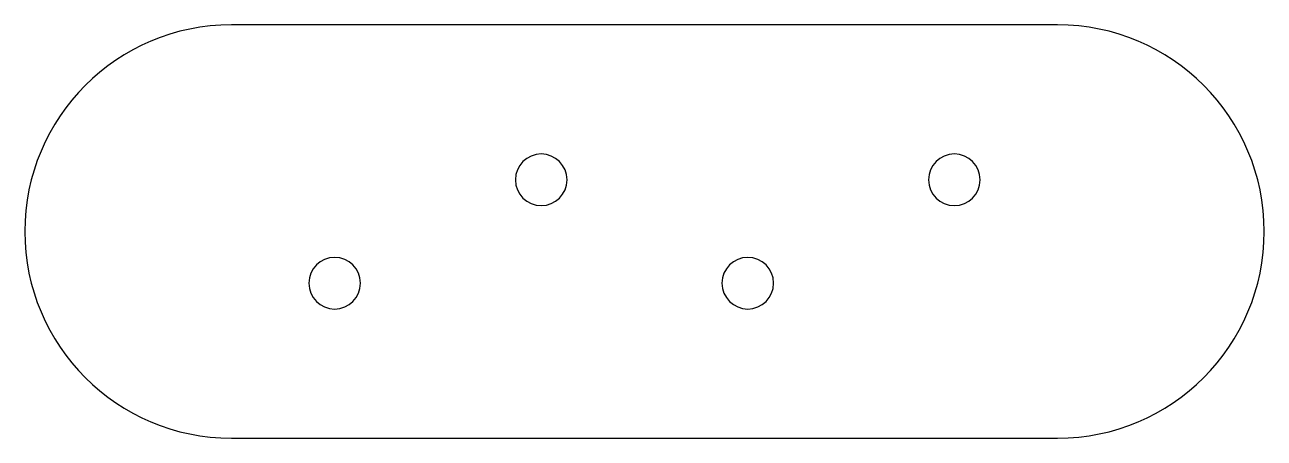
# Model space of a CAD drawing. Header units: millimetres. Extents: x -10 to 110, y 0 to 40.
import ezdxf

# ---------------------------------------------------------------- set-up
doc = ezdxf.new("R2010")
doc.units = ezdxf.units.MM

msp = doc.modelspace()

# ---------------------------------------------------------------- linework, layer by layer
for p, q in [((90, 40, 3), (10, 40, 3)), ((10, 0, 3), (90, 0, 3))]:
    msp.add_line(p, q)
for centre, radius, start, end in [((10, 20, 3), 20, 90, 180), ((90, 20, 3), 20, 0, 90), ((40, 25, 3), 2.5, 0, 180), ((80, 25, 3), 2.5, 0, 180), ((40, 25, 3), 2.5, 180, 360), ((80, 25, 3), 2.5, 180, 360), ((10, 20, 3), 20, 180, 270), ((90, 20, 3), 20, 270, 360), ((20, 15, 3), 2.5, 0, 180), ((60, 15, 3), 2.5, 0, 180), ((20, 15, 3), 2.5, -180, 0), ((60, 15, 3), 2.5, -180, 0)]:
    msp.add_arc(centre, radius, start, end)

doc.saveas('drawing.dxf')
